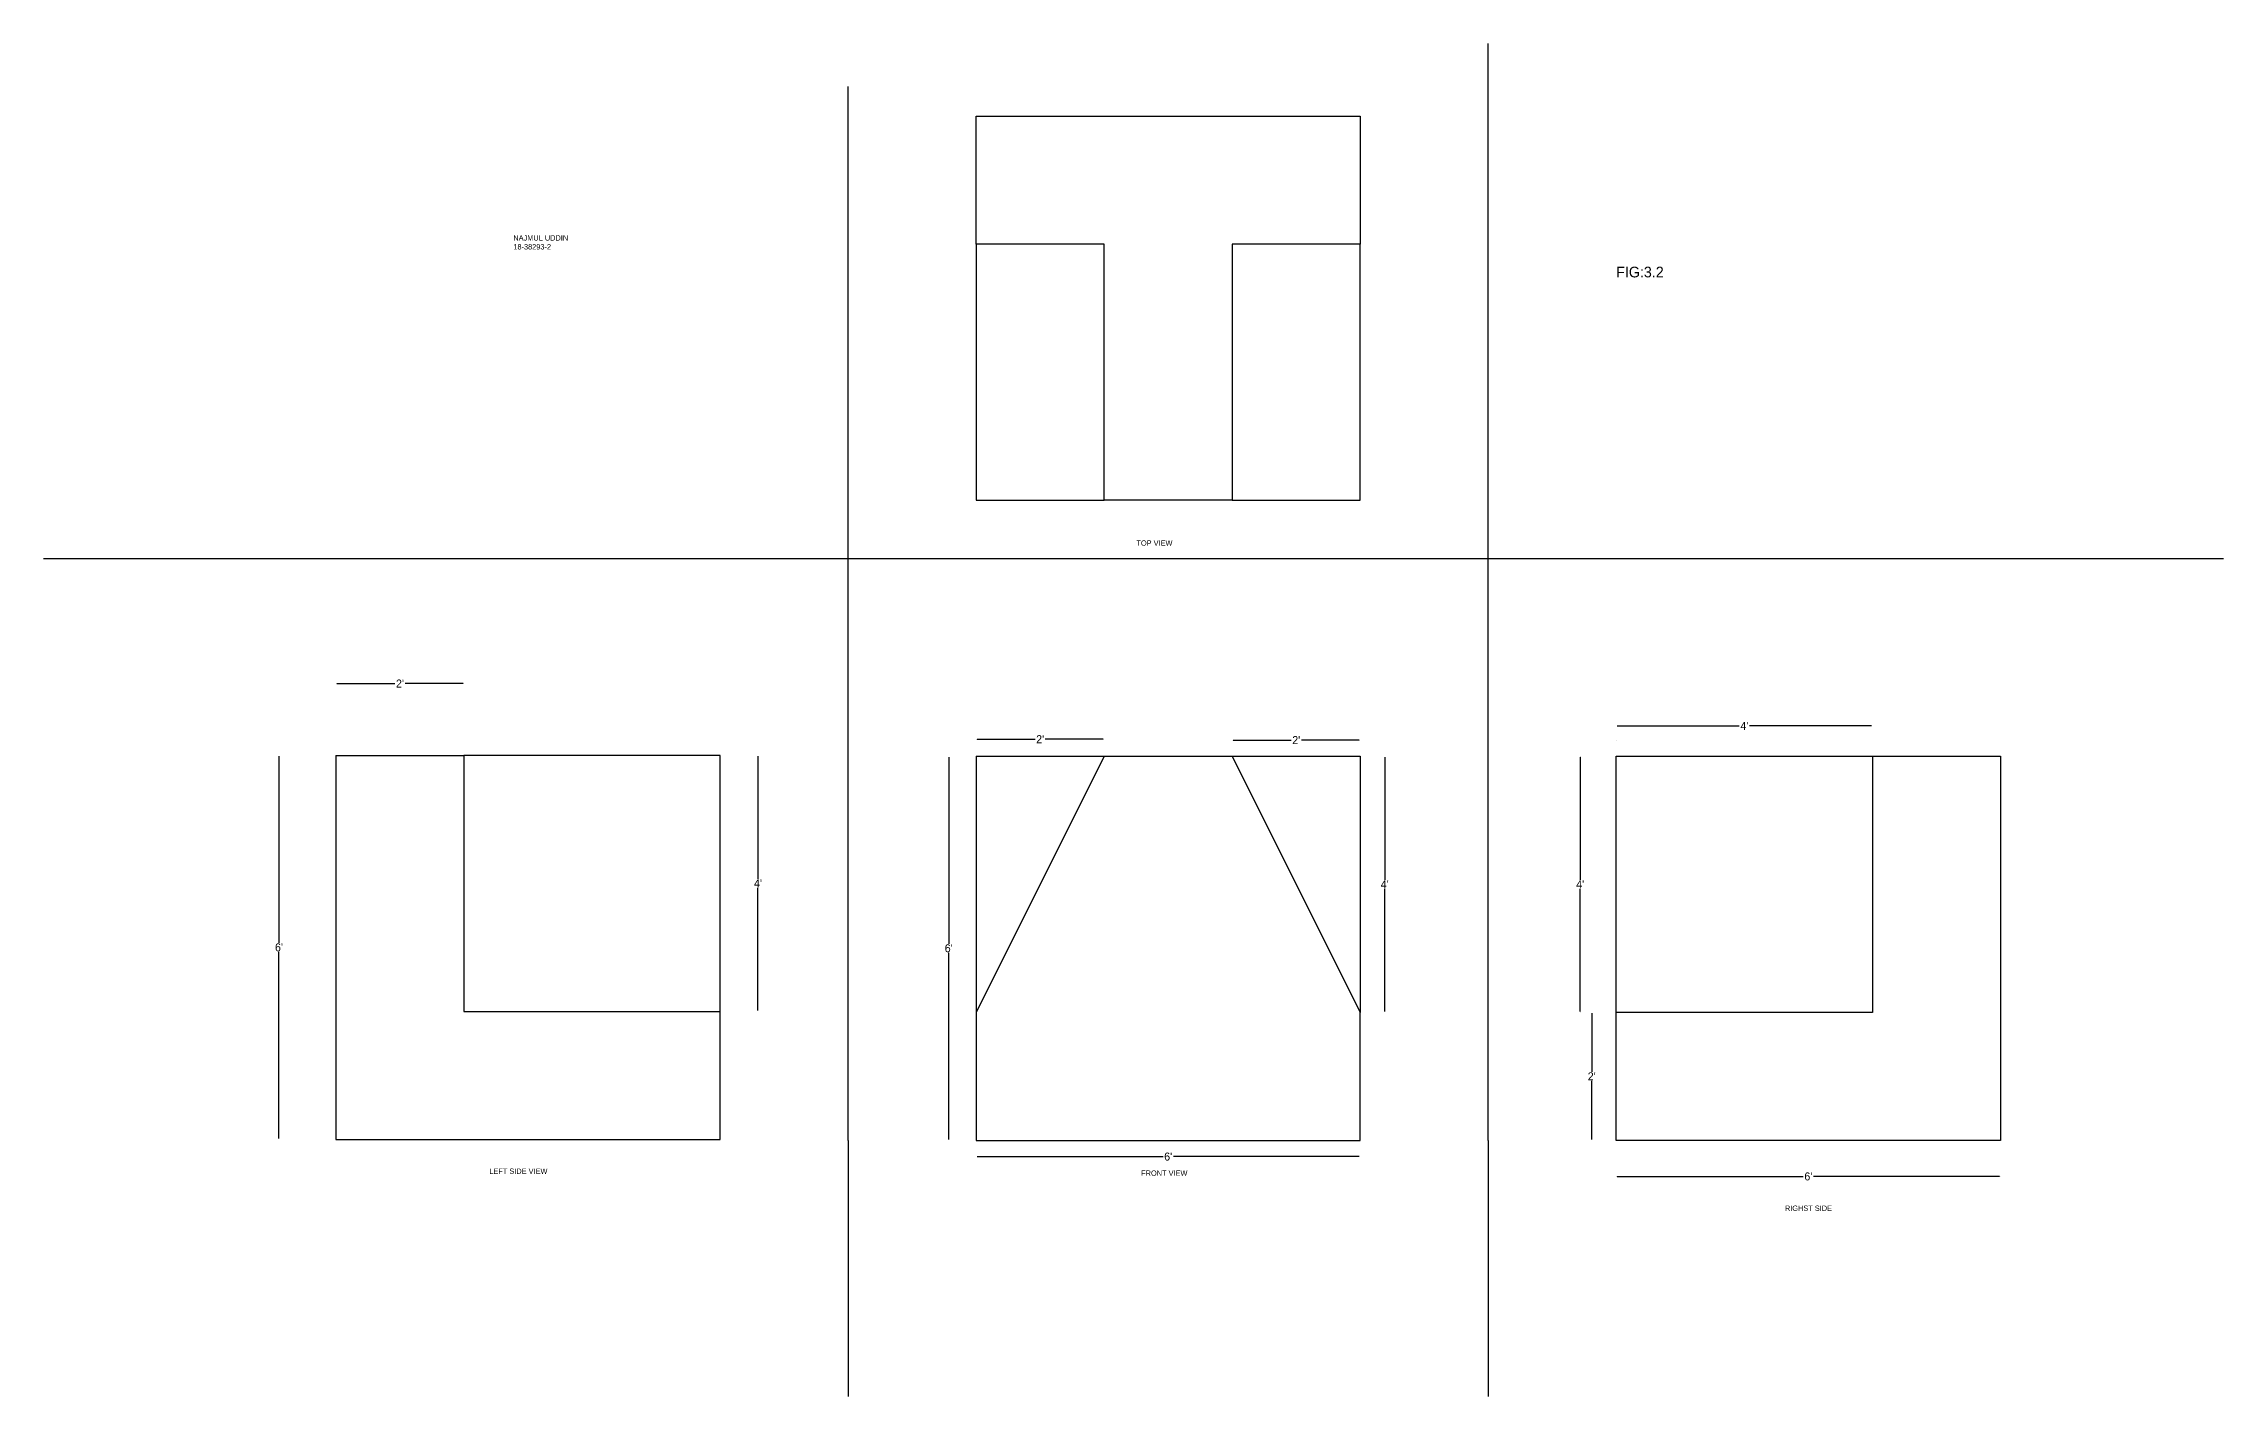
# Model space of a CAD drawing. Header units: inches. Extents: x -635 to 935, y 18 to 322.
# Drawn here: x -123.8 to 284.8, y 68.8 to 322.4 of the extents above; entities that cross this region are included whole.
import ezdxf

# ---------------------------------------------------------------- set-up
doc = ezdxf.new("R2010")
doc.units = ezdxf.units.IN
doc.header["$MEASUREMENT"] = 0
doc.dimstyles.get("Standard").update_dxf_attribs({"dimtxt": 1.5, "dimasz": 0.18, "dimexe": 0.18, "dimexo": 0.0625, "dimgap": 0.09, "dimtad": 0, "dimtih": 1, "dimtoh": 1, "dimdec": 1, "dimzin": 0, "dimdsep": 46, "dimlunit": 3, "dimtxsty": 'Standard', "dimcen": 0.09, "dimse1": 1, "dimse2": 1, "dimadec": 0, "dimazin": 0, "dimtfac": 1, "dimtdec": 1, "dimtofl": 0, "dimtmove": 0, "dimatfit": 3, "dimfxl": 1, "dimtolj": 1, "dimtzin": 0, "dimarcsym": 0})

# ---------------------------------------------------------------- blocks, each defined once
blk = doc.blocks.new('*D11')
at = {"color": 0, "lineweight": -2}
for p, q in [((171.22, 194.53), (194.08, 194.53)), ((218.86, 194.53), (196.01, 194.53))]:
    blk.add_line(p, q, dxfattribs=at)
at = {"color": 0}
for points in [[(171.22, 194.56), (171.22, 194.5), (171.04, 194.53)], [(218.86, 194.56), (218.86, 194.5), (219.04, 194.53)]]:
    blk.add_solid(points, dxfattribs=at)
at = {"layer": 'Defpoints', "color": 0}
for p in [(219.04, 194.53), (171.04, 188.84), (219.04, 188.84)]:
    blk.add_point(p, dxfattribs=at)
at = {"color": 0, "insert": (195.04, 194.53), "char_height": 1.5, "attachment_point": 5}
blk.add_mtext("\\A1;4'", dxfattribs=at)
blk = doc.blocks.new('*D12')
at = {"color": 0, "lineweight": -2}
for p, q in [((171.22, 110.07), (206.08, 110.07)), ((242.86, 110.07), (208.01, 110.07))]:
    blk.add_line(p, q, dxfattribs=at)
at = {"color": 0}
for points in [[(171.22, 110.1), (171.22, 110.04), (171.04, 110.07)], [(242.86, 110.1), (242.86, 110.04), (243.04, 110.07)]]:
    blk.add_solid(points, dxfattribs=at)
at = {"layer": 'Defpoints', "color": 0}
for p in [(171.04, 116.84), (243.04, 116.84), (243.04, 110.07)]:
    blk.add_point(p, dxfattribs=at)
at = {"color": 0, "insert": (207.04, 110.07), "char_height": 1.5, "attachment_point": 5}
blk.add_mtext("\\A1;6'", dxfattribs=at)
blk = doc.blocks.new('*D13')
at = {"color": 0, "lineweight": -2}
for p, q in [((164.27, 188.66), (164.27, 165.68)), ((164.27, 141.02), (164.27, 164))]:
    blk.add_line(p, q, dxfattribs=at)
at = {"color": 0}
for points in [[(164.24, 188.66), (164.3, 188.66), (164.27, 188.84)], [(164.24, 141.02), (164.3, 141.02), (164.27, 140.84)]]:
    blk.add_solid(points, dxfattribs=at)
at = {"layer": 'Defpoints', "color": 0}
for p in [(164.27, 188.84), (171.04, 188.84), (171.04, 140.84)]:
    blk.add_point(p, dxfattribs=at)
at = {"color": 0, "insert": (164.27, 164.84), "char_height": 1.5, "attachment_point": 5}
blk.add_mtext("\\A1;4'", dxfattribs=at)
blk = doc.blocks.new('*D14')
at = {"color": 0, "lineweight": -2}
for p, q in [((166.43, 140.66), (166.43, 129.68)), ((166.43, 117.02), (166.43, 128))]:
    blk.add_line(p, q, dxfattribs=at)
at = {"color": 0}
for points in [[(166.4, 140.66), (166.46, 140.66), (166.43, 140.84)], [(166.4, 117.02), (166.46, 117.02), (166.43, 116.84)]]:
    blk.add_solid(points, dxfattribs=at)
at = {"layer": 'Defpoints', "color": 0}
for p in [(171.04, 140.84), (166.43, 116.84), (171.04, 116.84)]:
    blk.add_point(p, dxfattribs=at)
at = {"color": 0, "insert": (166.43, 128.84), "char_height": 1.5, "attachment_point": 5}
blk.add_mtext("\\A1;2'", dxfattribs=at)
blk = doc.blocks.new('*D15')
at = {"color": 0, "lineweight": -2}
for p, q in [((-68.78, 202.48), (-57.92, 202.48)), ((-45.14, 202.48), (-55.99, 202.48))]:
    blk.add_line(p, q, dxfattribs=at)
at = {"color": 0}
for points in [[(-68.78, 202.51), (-68.78, 202.45), (-68.96, 202.48)], [(-45.14, 202.51), (-45.14, 202.45), (-44.96, 202.48)]]:
    blk.add_solid(points, dxfattribs=at)
at = {"layer": 'Defpoints', "color": 0}
for p in [(-44.96, 202.48), (-68.96, 189.02), (-44.96, 189.02)]:
    blk.add_point(p, dxfattribs=at)
at = {"color": 0, "insert": (-56.96, 202.48), "char_height": 1.5, "attachment_point": 5}
blk.add_mtext("\\A1;2'", dxfattribs=at)
blk = doc.blocks.new('*D16')
at = {"color": 0, "lineweight": -2}
for p, q in [((10.15, 188.84), (10.15, 165.86)), ((10.15, 141.2), (10.15, 164.18))]:
    blk.add_line(p, q, dxfattribs=at)
at = {"color": 0}
for points in [[(10.12, 188.84), (10.18, 188.84), (10.15, 189.02)], [(10.12, 141.2), (10.18, 141.2), (10.15, 141.02)]]:
    blk.add_solid(points, dxfattribs=at)
at = {"layer": 'Defpoints', "color": 0}
for p in [(3.04, 189.02), (3.04, 141.02), (10.15, 141.02)]:
    blk.add_point(p, dxfattribs=at)
at = {"color": 0, "insert": (10.15, 165.02), "char_height": 1.5, "attachment_point": 5}
blk.add_mtext("\\A1;4'", dxfattribs=at)
blk = doc.blocks.new('*D17')
at = {"color": 0, "lineweight": -2}
for p, q in [((-79.64, 188.84), (-79.64, 153.86)), ((-79.64, 117.2), (-79.64, 152.18))]:
    blk.add_line(p, q, dxfattribs=at)
at = {"color": 0}
for points in [[(-79.67, 188.84), (-79.61, 188.84), (-79.64, 189.02)], [(-79.67, 117.2), (-79.61, 117.2), (-79.64, 117.02)]]:
    blk.add_solid(points, dxfattribs=at)
at = {"layer": 'Defpoints', "color": 0}
for p in [(-79.64, 189.02), (-68.96, 189.02), (-68.96, 117.02)]:
    blk.add_point(p, dxfattribs=at)
at = {"color": 0, "insert": (-79.64, 153.02), "char_height": 1.5, "attachment_point": 5}
blk.add_mtext("\\A1;6'", dxfattribs=at)
blk = doc.blocks.new('*D18')
at = {"color": 0, "lineweight": -2}
for p, q in [((51.22, 192.04), (62.08, 192.04)), ((74.86, 192.04), (64.01, 192.04))]:
    blk.add_line(p, q, dxfattribs=at)
at = {"color": 0}
for points in [[(51.22, 192.07), (51.22, 192.01), (51.04, 192.04)], [(74.86, 192.07), (74.86, 192.01), (75.04, 192.04)]]:
    blk.add_solid(points, dxfattribs=at)
at = {"layer": 'Defpoints', "color": 0}
for p in [(51.04, 188.84), (75.04, 192.04), (75.04, 188.84)]:
    blk.add_point(p, dxfattribs=at)
at = {"color": 0, "insert": (63.04, 192.04), "char_height": 1.5, "attachment_point": 5}
blk.add_mtext("\\A1;2'", dxfattribs=at)
blk = doc.blocks.new('*D19')
at = {"color": 0, "lineweight": -2}
for p, q in [((99.22, 191.88), (110.08, 191.88)), ((122.86, 191.88), (112.01, 191.88))]:
    blk.add_line(p, q, dxfattribs=at)
at = {"color": 0}
for points in [[(99.22, 191.91), (99.22, 191.85), (99.04, 191.88)], [(122.86, 191.91), (122.86, 191.85), (123.04, 191.88)]]:
    blk.add_solid(points, dxfattribs=at)
at = {"layer": 'Defpoints', "color": 0}
for p in [(99.04, 188.84), (123.04, 191.88), (123.04, 188.84)]:
    blk.add_point(p, dxfattribs=at)
at = {"color": 0, "insert": (111.04, 191.88), "char_height": 1.5, "attachment_point": 5}
blk.add_mtext("\\A1;2'", dxfattribs=at)
blk = doc.blocks.new('*D20')
at = {"color": 0, "lineweight": -2}
for p, q in [((127.63, 188.66), (127.63, 165.68)), ((127.63, 141.02), (127.63, 164))]:
    blk.add_line(p, q, dxfattribs=at)
at = {"color": 0}
for points in [[(127.6, 188.66), (127.66, 188.66), (127.63, 188.84)], [(127.6, 141.02), (127.66, 141.02), (127.63, 140.84)]]:
    blk.add_solid(points, dxfattribs=at)
at = {"layer": 'Defpoints', "color": 0}
for p in [(123.04, 188.84), (127.63, 188.84), (123.04, 140.84)]:
    blk.add_point(p, dxfattribs=at)
at = {"color": 0, "insert": (127.63, 164.84), "char_height": 1.5, "attachment_point": 5}
blk.add_mtext("\\A1;4'", dxfattribs=at)
blk = doc.blocks.new('*D21')
at = {"color": 0, "lineweight": -2}
for p, q in [((45.9, 188.66), (45.9, 153.68)), ((45.9, 117.02), (45.9, 152))]:
    blk.add_line(p, q, dxfattribs=at)
at = {"color": 0}
for points in [[(45.87, 188.66), (45.93, 188.66), (45.9, 188.84)], [(45.87, 117.02), (45.93, 117.02), (45.9, 116.84)]]:
    blk.add_solid(points, dxfattribs=at)
at = {"layer": 'Defpoints', "color": 0}
for p in [(51.04, 188.84), (45.9, 116.84), (51.04, 116.84)]:
    blk.add_point(p, dxfattribs=at)
at = {"color": 0, "insert": (45.9, 152.84), "char_height": 1.5, "attachment_point": 5}
blk.add_mtext("\\A1;6'", dxfattribs=at)
blk = doc.blocks.new('*D22')
at = {"color": 0, "lineweight": -2}
for p, q in [((51.22, 113.79), (86.08, 113.79)), ((122.86, 113.79), (88.01, 113.79))]:
    blk.add_line(p, q, dxfattribs=at)
at = {"color": 0}
for points in [[(51.22, 113.82), (51.22, 113.76), (51.04, 113.79)], [(122.86, 113.82), (122.86, 113.76), (123.04, 113.79)]]:
    blk.add_solid(points, dxfattribs=at)
at = {"layer": 'Defpoints', "color": 0}
for p in [(51.04, 116.84), (123.04, 116.84), (123.04, 113.79)]:
    blk.add_point(p, dxfattribs=at)
at = {"color": 0, "insert": (87.04, 113.79), "char_height": 1.5, "attachment_point": 5}
blk.add_mtext("\\A1;6'", dxfattribs=at)

msp = doc.modelspace()

# ---------------------------------------------------------------- linework, layer by layer
for p, q in [((147.04, 188.84), (147.04, 322.45)), ((27.04, 188.84), (27.04, 314.4)), ((51.04, 308.84), (123.04, 308.84)), ((51.04, 284.84), (51.04, 308.84)), ((123.04, 308.84), (123.04, 284.84)), ((75.04, 284.84), (51.04, 284.84)), ((51.04, 284.84), (51.04, 236.84)), ((75.04, 236.84), (75.04, 284.84)), ((123.04, 284.84), (99.04, 284.84)), ((99.04, 284.84), (99.04, 236.84)), ((123.04, 236.84), (123.04, 284.84)), ((51.04, 236.84), (75.04, 236.84)), ((99.04, 236.84), (75.04, 236.84)), ((99.04, 236.84), (123.04, 236.84)), ((-123.76, 225.91), (284.84, 225.91)), ((-68.96, 189.02), (-44.96, 189.02)), ((-68.96, 189.02), (-68.96, 117.02)), ((-44.96, 189.02), (-44.96, 141.02)), ((3.04, 189.02), (-44.96, 189.02)), ((3.04, 141.02), (3.04, 189.02)), ((27.04, 116.84), (27.04, 188.84)), ((51.04, 188.84), (75.04, 188.84)), ((51.04, 188.84), (51.04, 140.84)), ((75.04, 188.84), (51.04, 140.84)), ((75.04, 188.84), (99.04, 188.84)), ((99.04, 188.84), (123.04, 188.84)), ((99.04, 188.84), (123.04, 140.84)), ((123.04, 188.84), (123.04, 140.84)), ((147.04, 116.84), (147.04, 188.84)), ((171.04, 191.85), (171.04, 191.85)), ((171.04, 188.84), (219.04, 188.84)), ((171.04, 140.84), (171.04, 188.84)), ((171.04, 188.84), (171.04, 188.84)), ((219.04, 188.84), (219.04, 140.84)), ((219.04, 188.84), (243.04, 188.84)), ((243.04, 188.84), (243.04, 116.84)), ((-44.96, 141.02), (3.04, 141.02)), ((3.04, 117.02), (3.04, 141.02)), ((51.04, 140.84), (51.04, 116.84)), ((123.04, 116.84), (123.04, 140.84)), ((219.04, 140.84), (171.04, 140.84)), ((171.04, 116.84), (171.04, 140.84)), ((-68.96, 117.02), (3.04, 117.02)), ((27.04, 116.84), (27.04, 68.84)), ((51.04, 116.84), (123.04, 116.84)), ((147.04, 116.84), (147.04, 68.84)), ((243.04, 116.84), (171.04, 116.84))]:
    msp.add_line(p, q)

# ---------------------------------------------------------------- texts
at = {"attachment_point": 1}
for s, insert, char_height, width in [('NAJMUL UDDIN\\P18-38293-2', (-35.71, 286.52), 1, 153.5614), ('FIG:3.2', (171.01, 280.62), 2, 144.4336), ('TOP VIEW', (81.09, 229.32), 1, 96.787), ('LEFT SIDE VIEW', (-40.21, 111.56), 1, 88.07), ('FRONT VIEW', (81.98, 111.19), 1, 165.3034), ('RIGHST SIDE', (202.65, 104.62), 1, 52.472)]:
    msp.add_mtext(s, dxfattribs=dict(at, insert=insert, char_height=char_height, width=width))

# ---------------------------------------------------------------- dimensions: what is measured, and where the dimension line sits
for base, p1, p2, picture, middle in [((-44.96, 202.48), (-68.96, 189.02), (-44.96, 189.02), '*D15', (-56.96, 202.48)), ((75.04, 192.04), (51.04, 188.84), (75.04, 188.84), '*D18', (63.04, 192.04)), ((123.04, 191.88), (99.04, 188.84), (123.04, 188.84), '*D19', (111.04, 191.88)), ((219.04, 194.53), (171.04, 188.84), (219.04, 188.84), '*D11', (195.04, 194.53)), ((123.04, 113.79), (51.04, 116.84), (123.04, 116.84), '*D22', (87.04, 113.79)), ((243.04, 110.07), (171.04, 116.84), (243.04, 116.84), '*D12', (207.04, 110.07))]:
    dim = msp.add_linear_dim(base=base, p1=p1, p2=p2, dimstyle='Standard')
    dim.commit()
    dim.dimension.update_dxf_attribs({"geometry": picture, "text_midpoint": middle})
for base, p1, p2, picture, middle in [((-79.64, 189.02), (-68.96, 117.02), (-68.96, 189.02), '*D17', (-79.64, 153.02)), ((10.15, 141.02), (3.04, 189.02), (3.04, 141.02), '*D16', (10.15, 165.02)), ((45.9, 116.84), (51.04, 188.84), (51.04, 116.84), '*D21', (45.9, 152.84)), ((127.63, 188.84), (123.04, 140.84), (123.04, 188.84), '*D20', (127.63, 164.84)), ((164.27, 188.84), (171.04, 140.84), (171.04, 188.84), '*D13', (164.27, 164.84)), ((166.43, 116.84), (171.04, 140.84), (171.04, 116.84), '*D14', (166.43, 128.84))]:
    dim = msp.add_linear_dim(base=base, p1=p1, p2=p2, angle=90, dimstyle='Standard')
    dim.commit()
    dim.dimension.update_dxf_attribs({"geometry": picture, "text_midpoint": middle})

doc.saveas('drawing.dxf')
